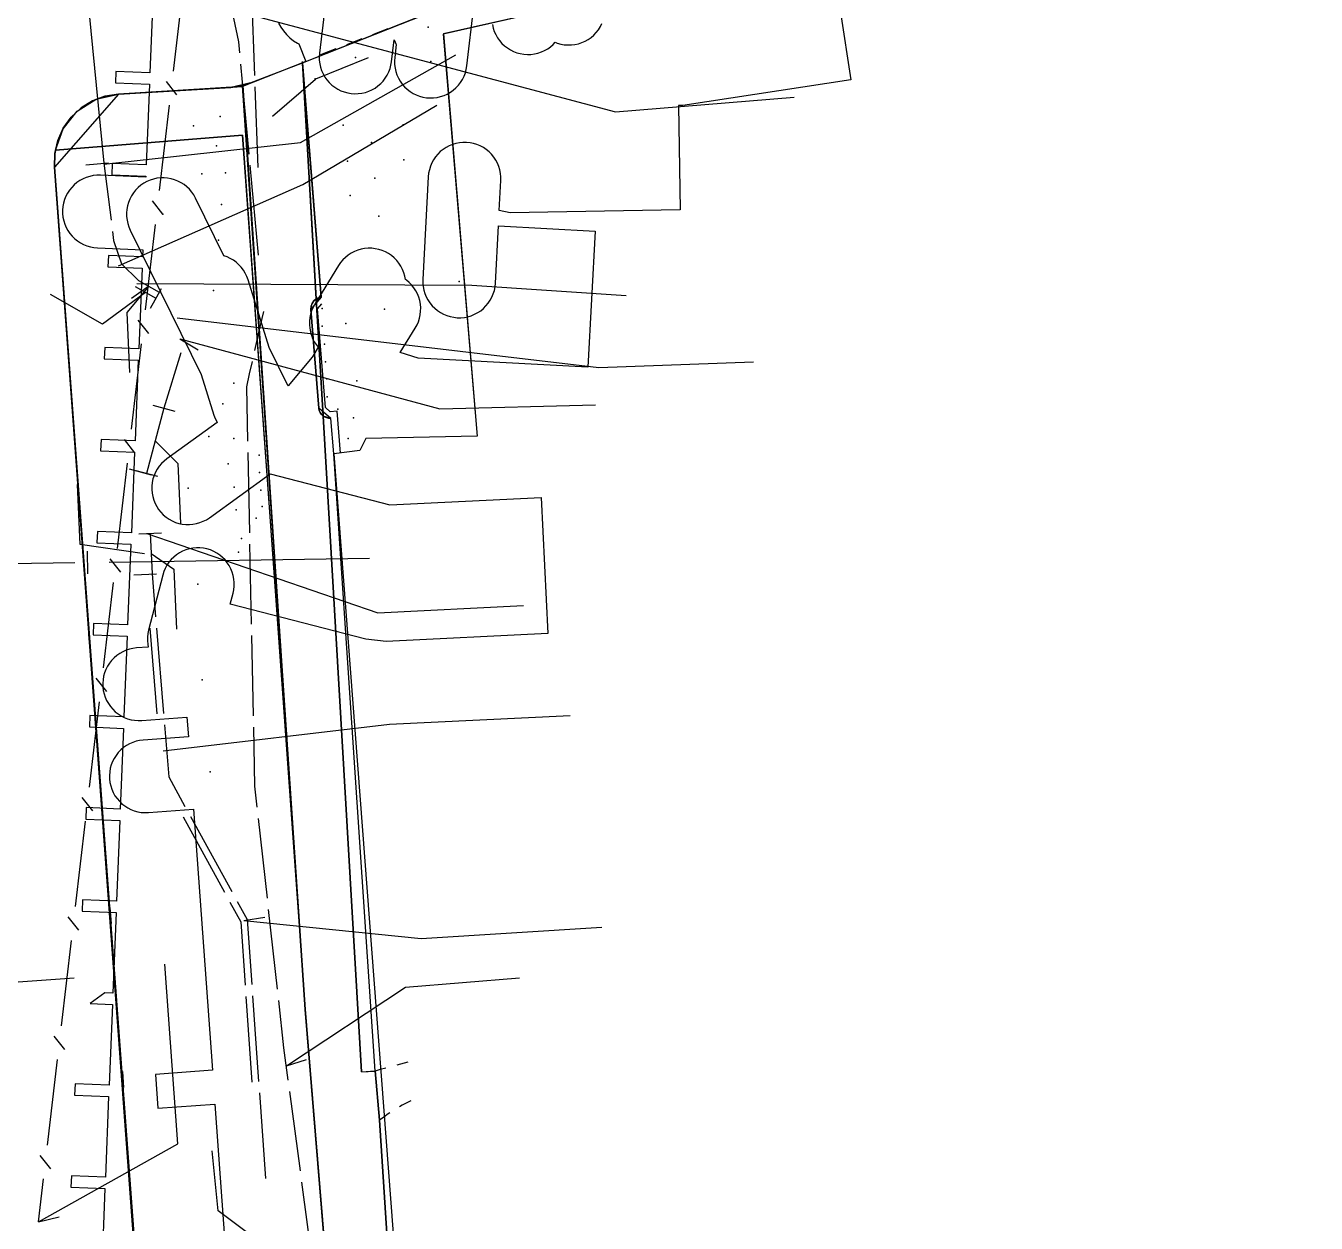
# Model space of a CAD drawing. Header units: metres. Extents: x -3903 to -3714, y 4981 to 6033.
# Drawn here: x -3828.3 to -3771.5, y 5657.2 to 5709.9 of the extents above; entities that cross this region are included whole.
import ezdxf

# ---------------------------------------------------------------- set-up
doc = ezdxf.new("R2010")
doc.units = ezdxf.units.M
for name, color, linetype in [('BOUNDARY', 7, 'Continuous'), ('BUSH', 7, 'Continuous'), ('CURB', 7, 'Continuous'), ('ELECTR_CABLE', 7, 'Continuous'), ('ELECTR_CABLE_COMM', 7, 'Continuous'), ('GAS', 7, 'Continuous'), ('GRASS', 7, 'Continuous'), ('GROUND', 7, 'Continuous'), ('LAMP', 7, 'Continuous'), ('OVERHEAD_POWER_LINE', 7, 'Continuous'), ('ROAD', 7, 'Continuous'), ('SEWER', 7, 'Continuous'), ('SIDEWALK_PATH', 7, 'Continuous'), ('TREE', 7, 'Continuous'), ('WATER_PIPELINE', 7, 'Continuous')]:
    doc.layers.add(name, color=color, linetype=linetype)

msp = doc.modelspace()

# ---------------------------------------------------------------- linework, layer by layer
at = {"layer": 'BOUNDARY'}
msp.add_lwpolyline([(-3792.983, 5713.351), (-3809.906, 5709.514), (-3808.414, 5691.802), (-3813.32, 5691.706), (-3813.582, 5691.176), (-3814.729, 5691.03), (-3806.495, 5582.839), (-3805.929, 5582.896), (-3784.485, 5585.725), (-3777.945, 5587.9), (-3774.14, 5581.184), (-3776.967, 5580.092), (-3778.803, 5551.964), (-3779.525, 5544.441), (-3783.174, 5523.94), (-3775.867, 5517.051), (-3778.199, 5514.341), (-3780.947, 5516.612), (-3784.195, 5519.64), (-3793.048, 5482.153), (-3793.138, 5481.058), (-3771.63, 5482.111), (-3771.468, 5478.336)], dxfattribs=at)
at = {"layer": 'BUSH'}
for p in [(-3819.732, 5705.881), (-3820.914, 5705.468), (-3814.316, 5705.499), (-3811.672, 5705.519), (-3813.069, 5704.741), (-3819.896, 5704.593), (-3814.126, 5703.913), (-3811.642, 5703.973), (-3820.537, 5703.363), (-3819.5, 5703.401), (-3812.919, 5703.165), (-3814.006, 5702.408), (-3819.675, 5702.012), (-3812.74, 5701.5), (-3819.804, 5700.436), (-3815.235, 5697.435), (-3815.24, 5696.644), (-3815.14, 5695.861), (-3815.094, 5695.077), (-3819.134, 5694.144), (-3815.034, 5694.332), (-3813.718, 5694.247), (-3815.014, 5693.535), (-3819.618, 5693.227), (-3814.549, 5692.99), (-3813.861, 5692.614), (-3820.225, 5691.789), (-3819.134, 5691.7), (-3814.095, 5691.7), (-3818.015, 5690.974), (-3819.386, 5690.583), (-3817.994, 5690.214), (-3819.114, 5689.559), (-3817.942, 5689.434), (-3817.89, 5688.717), (-3819.033, 5688.56), (-3818.144, 5688.192), (-3818.792, 5687.308), (-3818.923, 5686.7)]:
    msp.add_point(p, dxfattribs=at)
at = {"layer": 'CURB'}
for points in [[(-3813.013, 5709.499), (-3812.333, 5709.76)], [(-3814.159, 5709.058), (-3813.479, 5709.319)], [(-3815.305, 5708.618), (-3814.626, 5708.879)], [(-3816.108, 5708.25), (-3818.27, 5707.397), (-3819.257, 5707.166), (-3824.215, 5706.87), (-3827.027, 5703.653), (-3818.368, 5587.221), (-3811.746, 5581.7), (-3804.99, 5582.43), (-3783.648, 5585.246), (-3778.129, 5587.115), (-3777.655, 5587.388)], [(-3814.729, 5691.03), (-3814.854, 5692.587), (-3814.864, 5692.586), (-3815.392, 5693.045), (-3815.739, 5697.387), (-3815.273, 5697.926), (-3815.281, 5697.926), (-3816.112, 5708.308)], [(-3818.743, 5707.197), (-3815.997, 5666.56), (-3811.335, 5609.998), (-3812.239, 5608.92), (-3815.422, 5608.624), (-3816.511, 5609.532), (-3816.518, 5609.621), (-3817.571, 5610.533), (-3820.088, 5610.389)], [(-3814.43, 5691.054), (-3814.578, 5692.903), (-3814.882, 5692.886), (-3815.093, 5693.069), (-3815.44, 5697.411), (-3815.254, 5697.627)], [(-3825.532, 5683.082), (-3825.477, 5682.377)], [(-3824.592, 5671.055), (-3824.537, 5670.35)], [(-3824.037, 5663.838), (-3823.988, 5663.133)], [(-3812.433, 5663.984), (-3812.682, 5663.917), (-3812.913, 5663.855)], [(-3811.469, 5664.242), (-3811.95, 5664.113)], [(-3812.265, 5662.018), (-3812.337, 5661.97), (-3812.53, 5661.83), (-3812.717, 5661.684)], [(-3811.34, 5662.537), (-3811.509, 5662.457), (-3811.723, 5662.347), (-3811.84, 5662.281)]]:
    msp.add_lwpolyline(points, dxfattribs=at)
at = {"layer": 'ELECTR_CABLE'}
for points in [[(-3825.76, 5713.1), (-3824.85, 5703.83)], [(-3818.866, 5708.685), (-3818.911, 5709.172), (-3819.409, 5711.555), (-3819.709, 5712.561)], [(-3825.838, 5712.348), (-3802.325, 5706.084), (-3794.45, 5706.727)], [(-3818.207, 5707.691), (-3818.342, 5711.247)], [(-3824.849, 5703.781), (-3816.199, 5704.732), (-3809.351, 5708.6)], [(-3818.454, 5704.231), (-3818.82, 5708.187)], [(-3818.054, 5703.635), (-3818.188, 5707.191)], [(-3824.211, 5699.307), (-3816.09, 5702.892), (-3810.187, 5706.382)], [(-3825.648, 5703.751), (-3824.652, 5703.849)], [(-3824.85, 5703.83), (-3824.54, 5701.314)], [(-3818.043, 5699.777), (-3818.408, 5703.733)], [(-3824.479, 5700.818), (-3824.43, 5700.42), (-3824.08, 5699.39), (-3823.33, 5698.66)], [(-3822.875, 5698.405), (-3823.84, 5697.246), (-3823.722, 5694.604)], [(-3822.875, 5698.405), (-3823.643, 5697.873)], [(-3823.48, 5698.4), (-3822.56, 5697.88)], [(-3823.407, 5698.524), (-3808.649, 5698.463), (-3801.849, 5698.008)], [(-3823.33, 5698.66), (-3822.42, 5698.15)], [(-3823.02, 5698.14), (-3824.908, 5696.738), (-3827.21, 5698.04)], [(-3822.806, 5697.445), (-3822.314, 5698.315)], [(-3818.204, 5695.579), (-3818.023, 5696.379), (-3817.814, 5697.301)], [(-3821.631, 5697.017), (-3803.055, 5694.838), (-3796.244, 5695.081)], [(-3821.504, 5696.087), (-3810.059, 5693.005), (-3803.204, 5693.181)], [(-3821.504, 5696.087), (-3820.7, 5695.612)], [(-3821.467, 5695.476), (-3822.21, 5693.04)], [(-3818.517, 5691.588), (-3818.566, 5693.982), (-3818.435, 5694.558), (-3818.314, 5695.091)], [(-3822.21, 5693.04), (-3822.97, 5690.17)], [(-3822.693, 5693.168), (-3821.727, 5692.912)], [(-3822.59, 5691.605), (-3821.591, 5690.607), (-3821.473, 5687.965)], [(-3818.433, 5687.557), (-3818.506, 5691.088)], [(-3823.743, 5690.368), (-3822.777, 5690.112)], [(-3823.453, 5690.298), (-3822.487, 5690.042)], [(-3823.07, 5686.625), (-3825.904, 5687.043), (-3826.022, 5689.685)], [(-3823.31, 5687.508), (-3822.31, 5687.552)], [(-3822.959, 5687.523), (-3812.796, 5684.025), (-3806.38, 5684.356)], [(-3822.81, 5687.53), (-3822.73, 5685.74)], [(-3818.35, 5683.526), (-3818.423, 5687.057)], [(-3822.77, 5686.635), (-3821.773, 5685.95), (-3821.655, 5683.308)], [(-3823.53, 5685.708), (-3822.53, 5685.752)], [(-3822.73, 5685.74), (-3822.576, 5683.857)], [(-3822.834, 5683.347), (-3822.525, 5679.578)], [(-3822.535, 5683.358), (-3822.227, 5679.592)], [(-3818.267, 5679.495), (-3818.34, 5683.026)], [(-3822.242, 5677.949), (-3812.282, 5679.13), (-3804.32, 5679.512)], [(-3822.187, 5679.094), (-3822, 5676.81), (-3821.283, 5675.507)], [(-3818.101, 5675.469), (-3818.203, 5676.39), (-3818.257, 5678.995)], [(-3821.042, 5675.068), (-3819.221, 5671.757)], [(-3821.367, 5675.043), (-3819.545, 5671.729)], [(-3817.655, 5671.462), (-3818.045, 5674.972)], [(-3819.304, 5671.291), (-3818.83, 5670.43), (-3818.635, 5667.638)], [(-3818.98, 5671.319), (-3818.54, 5670.52), (-3818.339, 5667.66)], [(-3818.686, 5670.477), (-3817.766, 5670.635)], [(-3817.209, 5667.455), (-3817.6, 5670.965)], [(-3818.686, 5670.477), (-3810.881, 5669.687), (-3802.925, 5670.186)], [(-3816.817, 5664.081), (-3811.57, 5667.545), (-3806.548, 5667.952)], [(-3818.6, 5667.139), (-3818.336, 5663.366)], [(-3818.304, 5667.162), (-3818.038, 5663.392)], [(-3816.733, 5663.452), (-3816.923, 5664.879), (-3817.154, 5666.958)], [(-3816.817, 5664.081), (-3815.928, 5664.368)], [(-3818.003, 5662.893), (-3817.738, 5659.124)], [(-3816.201, 5659.455), (-3816.667, 5662.956)], [(-3817.82, 5656.205), (-3819.82, 5657.705), (-3820.081, 5660.337)], [(-3815.669, 5655.458), (-3816.135, 5658.959)]]:
    msp.add_lwpolyline(points, dxfattribs=at)
at = {"layer": 'ELECTR_CABLE_COMM'}
for points in [[(-3821.784, 5707.875), (-3821.342, 5711.639)], [(-3821.639, 5706.836), (-3822.103, 5707.424)], [(-3822.4, 5702.621), (-3821.958, 5706.385)], [(-3822.255, 5701.582), (-3822.72, 5702.171)], [(-3823.017, 5697.368), (-3822.575, 5701.132)], [(-3822.872, 5696.329), (-3823.337, 5696.917)], [(-3823.634, 5692.114), (-3823.192, 5695.878)], [(-3823.489, 5691.075), (-3823.953, 5691.663)], [(-3824.25, 5686.86), (-3823.809, 5690.624)], [(-3824.106, 5685.821), (-3824.57, 5686.409)], [(-3824.867, 5681.607), (-3824.425, 5685.37)], [(-3824.722, 5680.568), (-3825.187, 5681.156)], [(-3825.484, 5676.353), (-3825.042, 5680.117)], [(-3825.339, 5675.314), (-3825.804, 5675.902)], [(-3826.101, 5671.099), (-3825.659, 5674.863)], [(-3825.956, 5670.06), (-3826.42, 5670.648)], [(-3826.717, 5665.845), (-3826.276, 5669.609)], [(-3827.73, 5657.22), (-3821.592, 5660.642), (-3822.164, 5668.563)], [(-3826.573, 5664.806), (-3827.037, 5665.395)], [(-3827.334, 5660.592), (-3826.892, 5664.356)], [(-3827.189, 5659.553), (-3827.654, 5660.141)], [(-3827.73, 5657.22), (-3827.509, 5659.102)], [(-3827.73, 5657.22), (-3826.822, 5657.44)]]:
    msp.add_lwpolyline(points, dxfattribs=at)
at = {"layer": 'GAS'}
msp.add_lwpolyline([(-3822.684, 5711.361), (-3822.827, 5707.808), (-3824.326, 5707.869), (-3824.346, 5707.369), (-3822.847, 5707.309), (-3822.99, 5703.756), (-3824.489, 5703.816), (-3824.509, 5703.317), (-3823.01, 5703.256), (-3823.011, 5703.215), (-3825.01, 5703.296), (-3825.167, 5703.294), (-3825.323, 5703.278), (-3825.477, 5703.246), (-3825.627, 5703.199), (-3825.771, 5703.138), (-3825.909, 5703.062), (-3826.039, 5702.974), (-3826.159, 5702.873), (-3826.269, 5702.761), (-3826.368, 5702.639), (-3826.454, 5702.508), (-3826.527, 5702.369), (-3826.586, 5702.223), (-3826.63, 5702.073), (-3826.659, 5701.918), (-3826.673, 5701.762), (-3826.672, 5701.605), (-3826.655, 5701.449), (-3826.623, 5701.295), (-3826.576, 5701.145), (-3826.515, 5701.001), (-3826.44, 5700.863), (-3826.352, 5700.733), (-3826.251, 5700.612), (-3826.139, 5700.502), (-3826.017, 5700.404), (-3825.885, 5700.318), (-3825.746, 5700.245), (-3825.601, 5700.186), (-3825.45, 5700.142), (-3825.296, 5700.112), (-3825.139, 5700.098), (-3823.141, 5700.017), (-3823.154, 5699.704), (-3824.652, 5699.764), (-3824.673, 5699.265), (-3823.174, 5699.204), (-3823.317, 5695.652), (-3824.816, 5695.712), (-3824.836, 5695.212), (-3823.337, 5695.152), (-3823.48, 5691.599), (-3824.979, 5691.66), (-3824.999, 5691.16), (-3823.5, 5691.1), (-3823.644, 5687.547), (-3825.142, 5687.607), (-3825.162, 5687.128), (-3825.163, 5687.108), (-3823.664, 5687.047), (-3823.807, 5683.495), (-3825.306, 5683.555), (-3825.326, 5683.056), (-3823.827, 5682.995), (-3823.97, 5679.443), (-3825.469, 5679.503), (-3825.489, 5679.014), (-3825.489, 5679.003), (-3823.99, 5678.943), (-3824.134, 5675.39), (-3825.632, 5675.451), (-3825.653, 5674.951), (-3824.154, 5674.891), (-3824.297, 5671.338), (-3825.796, 5671.398), (-3825.816, 5670.899), (-3824.317, 5670.838), (-3824.46, 5667.286), (-3824.813, 5667.3), (-3825.453, 5666.825), (-3824.48, 5666.786), (-3824.624, 5663.234), (-3826.122, 5663.294), (-3826.143, 5662.794), (-3824.644, 5662.734), (-3824.787, 5659.181), (-3826.286, 5659.242), (-3826.306, 5658.742), (-3824.807, 5658.682), (-3824.95, 5655.129)], dxfattribs=at)
at = {"layer": 'GRASS'}
for points in [[(-3809.988, 5710.531), (-3793.197, 5714.31), (-3792.977, 5713.334), (-3809.903, 5709.529), (-3808.414, 5691.802), (-3813.32, 5691.706), (-3813.582, 5691.176), (-3814.729, 5691.03), (-3814.854, 5692.587), (-3815.199, 5692.69), (-3815.506, 5697.851), (-3815.281, 5697.926), (-3816.108, 5708.25), (-3810.748, 5710.364)], [(-3826.99, 5704.394), (-3826.65, 5705.346), (-3826.032, 5706.114), (-3825.2, 5706.64), (-3824.215, 5706.87), (-3819.257, 5707.166), (-3818.733, 5707.245), (-3816.554, 5674.708), (-3818.75, 5705.06)], [(-3818.75, 5705.06), (-3816.01, 5666.76), (-3811.334, 5609.847), (-3811.357, 5609.691), (-3811.404, 5609.542), (-3811.474, 5609.402), (-3811.565, 5609.273), (-3815.18, 5609.031), (-3816.267, 5608.961), (-3816.371, 5609.108), (-3816.449, 5609.269), (-3816.498, 5609.442), (-3816.518, 5609.621), (-3816.615, 5609.971), (-3816.823, 5610.256), (-3817.117, 5610.452), (-3817.471, 5610.533), (-3820.088, 5610.389), (-3821.398, 5627.229), (-3827.027, 5703.653), (-3826.99, 5704.394)], [(-3815.199, 5692.69), (-3815.275, 5692.762), (-3815.333, 5692.847), (-3815.373, 5692.943), (-3815.392, 5693.045), (-3815.739, 5697.387), (-3815.731, 5697.526), (-3815.687, 5697.654), (-3815.609, 5697.766), (-3815.502, 5697.854)]]:
    msp.add_lwpolyline(points, close=True, dxfattribs=at)
at = {"layer": 'GROUND'}
for points in [[(-3792.983, 5713.351), (-3809.906, 5709.514), (-3808.414, 5691.802), (-3813.32, 5691.706), (-3813.582, 5691.176), (-3814.729, 5691.03), (-3814.854, 5692.587), (-3814.954, 5692.589), (-3815.041, 5692.608), (-3815.123, 5692.641), (-3815.199, 5692.69), (-3813.512, 5663.815), (-3815.199, 5692.69), (-3815.275, 5692.762), (-3815.333, 5692.847), (-3815.373, 5692.943), (-3815.392, 5693.045), (-3815.739, 5697.387), (-3815.731, 5697.526), (-3815.687, 5697.654), (-3815.609, 5697.766), (-3815.502, 5697.854), (-3815.769, 5702.443), (-3815.501, 5697.854), (-3815.449, 5697.882), (-3815.395, 5697.903), (-3815.339, 5697.917), (-3815.281, 5697.926), (-3816.105, 5708.207), (-3816.107, 5708.243), (-3810.779, 5710.357)], [(-3820.047, 5609.797), (-3827.027, 5703.653), (-3827.012, 5704.249), (-3826.881, 5704.825), (-3826.64, 5705.364), (-3826.294, 5705.85), (-3825.859, 5706.257), (-3825.357, 5706.568), (-3824.804, 5706.775), (-3824.215, 5706.87), (-3818.75, 5707.197), (-3815.997, 5666.56), (-3811.329, 5609.929)]]:
    msp.add_lwpolyline(points, dxfattribs=at)
msp.add_lwpolyline([(-3806.495, 5582.839), (-3808.354, 5601.413), (-3809.07, 5615.47), (-3811.75, 5646.74), (-3812.717, 5661.684), (-3812.905, 5663.856), (-3812.913, 5663.855), (-3814.729, 5691.03)], close=True, dxfattribs=at)
at = {"layer": 'LAMP'}
msp.add_point((-3815.546, 5707.534), dxfattribs=at)
at = {"layer": 'OVERHEAD_POWER_LINE'}
for points in [[(-3813.222, 5708.468), (-3815.541, 5707.533)], [(-3817.432, 5705.898), (-3815.541, 5707.533)]]:
    msp.add_lwpolyline(points, dxfattribs=at)
at = {"layer": 'ROAD'}
msp.add_lwpolyline([(-3817.157, 5709.998), (-3817.058, 5709.818), (-3816.941, 5709.648), (-3816.808, 5709.49), (-3816.66, 5709.346), (-3816.499, 5709.218), (-3816.326, 5709.106), (-3816.268, 5709.075), (-3815.961, 5708.301), (-3818.743, 5707.198), (-3818.744, 5707.197), (-3824.214, 5706.87), (-3824.215, 5706.87), (-3824.803, 5706.775), (-3824.805, 5706.775), (-3825.356, 5706.569), (-3825.358, 5706.568), (-3825.858, 5706.258), (-3825.86, 5706.257), (-3826.294, 5705.85), (-3826.295, 5705.849), (-3826.64, 5705.365), (-3826.641, 5705.363), (-3826.881, 5704.826), (-3826.882, 5704.824), (-3827.012, 5704.25), (-3827.012, 5704.248), (-3827.027, 5703.653), (-3827.027, 5703.652), (-3818.355, 5587.043)], dxfattribs=at)
at = {"layer": 'SEWER'}
for points in [[(-3814.717, 5714.119), (-3815.363, 5708.672), (-3815.373, 5708.516), (-3815.369, 5708.359), (-3815.349, 5708.203), (-3815.314, 5708.05), (-3815.264, 5707.901), (-3815.2, 5707.758), (-3815.122, 5707.621), (-3815.031, 5707.494), (-3814.927, 5707.375), (-3814.813, 5707.267), (-3814.689, 5707.171), (-3814.556, 5707.088), (-3814.415, 5707.018), (-3814.269, 5706.962), (-3814.117, 5706.921), (-3813.962, 5706.895), (-3813.806, 5706.884), (-3813.649, 5706.889), (-3813.493, 5706.909), (-3813.34, 5706.944), (-3813.191, 5706.994), (-3813.048, 5707.058), (-3812.911, 5707.136), (-3812.784, 5707.227), (-3812.665, 5707.33), (-3812.557, 5707.444), (-3812.461, 5707.569), (-3812.378, 5707.702), (-3812.308, 5707.842), (-3812.252, 5707.989), (-3812.211, 5708.14), (-3812.185, 5708.295), (-3812.071, 5709.258), (-3812.061, 5709.229), (-3811.997, 5709.086), (-3811.979, 5709.055), (-3812.047, 5708.486), (-3812.057, 5708.33), (-3812.053, 5708.173), (-3812.033, 5708.017), (-3811.998, 5707.864), (-3811.948, 5707.715), (-3811.884, 5707.572), (-3811.806, 5707.435), (-3811.715, 5707.308), (-3811.611, 5707.189), (-3811.497, 5707.081), (-3811.373, 5706.985), (-3811.24, 5706.902), (-3811.099, 5706.832), (-3810.953, 5706.776), (-3810.801, 5706.735), (-3810.646, 5706.709), (-3810.49, 5706.698), (-3810.333, 5706.703), (-3810.177, 5706.723), (-3810.024, 5706.758), (-3809.875, 5706.808), (-3809.732, 5706.872), (-3809.595, 5706.95), (-3809.468, 5707.041), (-3809.349, 5707.144), (-3809.241, 5707.258), (-3809.145, 5707.383), (-3809.062, 5707.516), (-3808.992, 5707.656), (-3808.936, 5707.803), (-3808.895, 5707.954), (-3808.869, 5708.109), (-3808.247, 5713.351)], [(-3792.877, 5713.434), (-3791.965, 5707.503), (-3799.362, 5706.365), (-3799.551, 5706.362), (-3799.475, 5701.769), (-3806.958, 5701.646), (-3807.442, 5701.741), (-3807.372, 5703.062), (-3807.372, 5703.219), (-3807.387, 5703.376), (-3807.417, 5703.53), (-3807.462, 5703.68), (-3807.521, 5703.825), (-3807.595, 5703.964), (-3807.682, 5704.095), (-3807.781, 5704.217), (-3807.892, 5704.328), (-3808.013, 5704.428), (-3808.143, 5704.516), (-3808.281, 5704.59), (-3808.426, 5704.651), (-3808.576, 5704.697), (-3808.73, 5704.728), (-3808.886, 5704.744), (-3809.043, 5704.745), (-3809.199, 5704.73), (-3809.353, 5704.7), (-3809.504, 5704.655), (-3809.649, 5704.595), (-3809.788, 5704.522), (-3809.919, 5704.435), (-3810.041, 5704.336), (-3810.152, 5704.225), (-3810.252, 5704.104), (-3810.34, 5703.974), (-3810.414, 5703.836), (-3810.475, 5703.691), (-3810.521, 5703.541), (-3810.552, 5703.387), (-3810.568, 5703.231), (-3810.807, 5698.706), (-3810.807, 5698.549), (-3810.792, 5698.393), (-3810.762, 5698.239), (-3810.717, 5698.088), (-3810.658, 5697.943), (-3810.584, 5697.804), (-3810.497, 5697.673), (-3810.398, 5697.552), (-3810.287, 5697.44), (-3810.166, 5697.34), (-3810.036, 5697.252), (-3809.898, 5697.178), (-3809.753, 5697.117), (-3809.603, 5697.071), (-3809.449, 5697.04), (-3809.293, 5697.024), (-3809.136, 5697.023), (-3808.98, 5697.038), (-3808.826, 5697.068), (-3808.675, 5697.113), (-3808.53, 5697.173), (-3808.391, 5697.246), (-3808.26, 5697.333), (-3808.139, 5697.432), (-3808.027, 5697.543), (-3807.927, 5697.664), (-3807.839, 5697.794), (-3807.765, 5697.933), (-3807.704, 5698.077), (-3807.658, 5698.227), (-3807.627, 5698.381), (-3807.611, 5698.538), (-3807.478, 5701.065), (-3803.225, 5700.841), (-3803.54, 5694.849), (-3811.007, 5695.242), (-3811.802, 5695.49), (-3811.139, 5696.567), (-3811.064, 5696.705), (-3811.002, 5696.849), (-3810.954, 5696.999), (-3810.922, 5697.152), (-3810.905, 5697.308), (-3810.903, 5697.465), (-3810.916, 5697.622), (-3810.945, 5697.776), (-3810.989, 5697.927), (-3811.047, 5698.073), (-3811.12, 5698.212), (-3811.206, 5698.344), (-3811.304, 5698.466), (-3811.413, 5698.579), (-3811.534, 5698.68), (-3811.57, 5698.704), (-3811.598, 5698.854), (-3811.642, 5699.004), (-3811.7, 5699.15), (-3811.772, 5699.289), (-3811.858, 5699.421), (-3811.956, 5699.544), (-3812.066, 5699.656), (-3812.186, 5699.757), (-3812.316, 5699.846), (-3812.453, 5699.921), (-3812.598, 5699.983), (-3812.747, 5700.03), (-3812.901, 5700.063), (-3813.057, 5700.08), (-3813.214, 5700.082), (-3813.37, 5700.068), (-3813.525, 5700.04), (-3813.676, 5699.996), (-3813.821, 5699.937), (-3813.961, 5699.865), (-3814.092, 5699.779), (-3814.215, 5699.681), (-3814.327, 5699.571), (-3814.428, 5699.451), (-3814.517, 5699.322), (-3815.568, 5697.613), (-3815.644, 5697.476), (-3815.706, 5697.332), (-3815.753, 5697.182), (-3815.786, 5697.028), (-3815.803, 5696.872), (-3815.805, 5696.715), (-3815.791, 5696.559), (-3815.762, 5696.404), (-3815.718, 5696.254), (-3815.66, 5696.108), (-3815.588, 5695.968), (-3815.502, 5695.837), (-3815.414, 5695.727), (-3815.659, 5695.328), (-3815.679, 5695.293), (-3816.745, 5694.017), (-3816.753, 5694.034), (-3817.581, 5695.715), (-3818.503, 5698.693), (-3818.557, 5698.841), (-3818.625, 5698.982), (-3818.707, 5699.116), (-3818.801, 5699.242), (-3818.907, 5699.358), (-3819.024, 5699.463), (-3819.151, 5699.555), (-3819.286, 5699.635), (-3819.428, 5699.702), (-3819.57, 5699.751), (-3820.821, 5702.29), (-3820.897, 5702.427), (-3820.986, 5702.556), (-3821.088, 5702.676), (-3821.2, 5702.785), (-3821.323, 5702.883), (-3821.455, 5702.968), (-3821.595, 5703.04), (-3821.741, 5703.098), (-3821.892, 5703.141), (-3822.046, 5703.169), (-3822.203, 5703.182), (-3822.36, 5703.179), (-3822.516, 5703.161), (-3822.669, 5703.128), (-3822.819, 5703.08), (-3822.963, 5703.018), (-3823.1, 5702.942), (-3823.229, 5702.852), (-3823.349, 5702.751), (-3823.458, 5702.638), (-3823.556, 5702.515), (-3823.641, 5702.383), (-3823.713, 5702.244), (-3823.771, 5702.098), (-3823.814, 5701.947), (-3823.842, 5701.792), (-3823.855, 5701.636), (-3823.852, 5701.479), (-3823.834, 5701.323), (-3823.801, 5701.169), (-3823.753, 5701.02), (-3823.691, 5700.876), (-3820.563, 5694.527), (-3820.008, 5692.737), (-3819.955, 5692.589), (-3819.887, 5692.448), (-3819.864, 5692.411), (-3822.082, 5690.81), (-3822.205, 5690.712), (-3822.317, 5690.603), (-3822.418, 5690.483), (-3822.507, 5690.353), (-3822.583, 5690.216), (-3822.645, 5690.071), (-3822.693, 5689.922), (-3822.725, 5689.768), (-3822.743, 5689.612), (-3822.745, 5689.455), (-3822.731, 5689.299), (-3822.703, 5689.144), (-3822.659, 5688.993), (-3822.601, 5688.848), (-3822.529, 5688.708), (-3822.443, 5688.577), (-3822.345, 5688.454), (-3822.236, 5688.341), (-3822.116, 5688.24), (-3821.986, 5688.151), (-3821.849, 5688.075), (-3821.704, 5688.013), (-3821.555, 5687.966), (-3821.401, 5687.933), (-3821.245, 5687.916), (-3821.088, 5687.914), (-3820.932, 5687.927), (-3820.777, 5687.956), (-3820.626, 5687.999), (-3820.481, 5688.058), (-3820.341, 5688.13), (-3820.21, 5688.215), (-3817.53, 5690.149), (-3812.264, 5688.788), (-3805.598, 5689.113), (-3805.306, 5683.12), (-3812.427, 5682.773), (-3813.323, 5682.865), (-3819.29, 5684.406), (-3819.165, 5684.894), (-3819.133, 5685.047), (-3819.116, 5685.204), (-3819.115, 5685.361), (-3819.129, 5685.517), (-3819.159, 5685.671), (-3819.203, 5685.822), (-3819.262, 5685.967), (-3819.335, 5686.106), (-3819.422, 5686.237), (-3819.52, 5686.36), (-3819.631, 5686.471), (-3819.751, 5686.572), (-3819.881, 5686.66), (-3820.019, 5686.735), (-3820.164, 5686.796), (-3820.314, 5686.843), (-3820.467, 5686.875), (-3820.624, 5686.891), (-3820.781, 5686.892), (-3820.937, 5686.878), (-3821.091, 5686.849), (-3821.242, 5686.804), (-3821.387, 5686.745), (-3821.526, 5686.672), (-3821.657, 5686.586), (-3821.78, 5686.487), (-3821.891, 5686.377), (-3821.992, 5686.256), (-3822.08, 5686.126), (-3822.155, 5685.988), (-3822.216, 5685.844), (-3822.263, 5685.694), (-3822.889, 5683.27), (-3822.921, 5683.116), (-3822.937, 5682.96), (-3822.938, 5682.803), (-3822.924, 5682.647), (-3822.9, 5682.519), (-3823.419, 5682.482), (-3823.575, 5682.463), (-3823.728, 5682.429), (-3823.877, 5682.38), (-3824.021, 5682.316), (-3824.158, 5682.239), (-3824.286, 5682.149), (-3824.405, 5682.046), (-3824.514, 5681.933), (-3824.611, 5681.809), (-3824.695, 5681.677), (-3824.766, 5681.537), (-3824.822, 5681.39), (-3824.865, 5681.239), (-3824.892, 5681.084), (-3824.904, 5680.928), (-3824.9, 5680.771), (-3824.881, 5680.615), (-3824.847, 5680.462), (-3824.798, 5680.312), (-3824.734, 5680.169), (-3824.657, 5680.032), (-3824.567, 5679.903), (-3824.465, 5679.784), (-3824.351, 5679.676), (-3824.227, 5679.579), (-3824.095, 5679.495), (-3823.955, 5679.424), (-3823.808, 5679.367), (-3823.657, 5679.325), (-3823.502, 5679.298), (-3823.346, 5679.286), (-3823.189, 5679.29), (-3821.194, 5679.434), (-3821.132, 5678.571), (-3823.127, 5678.427), (-3823.283, 5678.408), (-3823.436, 5678.374), (-3823.585, 5678.325), (-3823.729, 5678.261), (-3823.865, 5678.184), (-3823.994, 5678.094), (-3824.113, 5677.992), (-3824.221, 5677.878), (-3824.318, 5677.754), (-3824.402, 5677.622), (-3824.473, 5677.482), (-3824.53, 5677.335), (-3824.572, 5677.184), (-3824.599, 5677.029), (-3824.611, 5676.873), (-3824.607, 5676.716), (-3824.588, 5676.56), (-3824.554, 5676.407), (-3824.505, 5676.258), (-3824.442, 5676.114), (-3824.365, 5675.977), (-3824.275, 5675.849), (-3824.172, 5675.73), (-3824.059, 5675.621), (-3823.935, 5675.524), (-3823.802, 5675.44), (-3823.662, 5675.369), (-3823.516, 5675.312), (-3823.365, 5675.27), (-3823.21, 5675.243), (-3823.053, 5675.231), (-3822.896, 5675.235), (-3820.902, 5675.379), (-3820.073, 5663.889), (-3822.582, 5663.708), (-3822.474, 5662.212), (-3819.965, 5662.393), (-3818.882, 5647.4)], [(-3807.747, 5709.932), (-3807.712, 5709.779), (-3807.662, 5709.63), (-3807.598, 5709.487), (-3807.52, 5709.35), (-3807.429, 5709.223), (-3807.325, 5709.104), (-3807.211, 5708.996), (-3807.087, 5708.9), (-3806.954, 5708.817), (-3806.813, 5708.747), (-3806.667, 5708.691), (-3806.515, 5708.65), (-3806.36, 5708.624), (-3806.204, 5708.613), (-3806.047, 5708.618), (-3805.891, 5708.638), (-3805.738, 5708.673), (-3805.589, 5708.723), (-3805.446, 5708.787), (-3805.309, 5708.865), (-3805.182, 5708.956), (-3805.063, 5709.059), (-3804.978, 5709.149), (-3804.886, 5709.113), (-3804.735, 5709.071), (-3804.581, 5709.043), (-3804.424, 5709.031), (-3804.267, 5709.035), (-3804.111, 5709.053), (-3803.958, 5709.087), (-3803.809, 5709.136), (-3803.665, 5709.199), (-3803.528, 5709.276), (-3803.399, 5709.366), (-3803.28, 5709.468), (-3803.172, 5709.582), (-3803.075, 5709.705), (-3802.99, 5709.838), (-3802.919, 5709.978)]]:
    msp.add_lwpolyline(points, dxfattribs=at)
at = {"layer": 'SIDEWALK_PATH'}
msp.add_lwpolyline([(-3811.276, 5609.286), (-3815.997, 5666.56), (-3818.753, 5707.24), (-3816.108, 5708.25), (-3815.502, 5697.854), (-3815.609, 5697.766), (-3815.687, 5697.654), (-3815.731, 5697.526), (-3815.739, 5697.387), (-3815.392, 5693.045), (-3815.373, 5692.943), (-3815.333, 5692.847), (-3815.275, 5692.762), (-3815.199, 5692.69), (-3813.512, 5663.815), (-3812.905, 5663.856), (-3812.717, 5661.684), (-3811.75, 5646.74)], dxfattribs=at)
for points in [[(-3815.281, 5697.926), (-3815.339, 5697.917), (-3815.395, 5697.903), (-3815.449, 5697.882), (-3815.501, 5697.854), (-3816.108, 5708.25)], [(-3814.854, 5692.587), (-3814.954, 5692.589), (-3815.041, 5692.608), (-3815.123, 5692.641), (-3815.199, 5692.69), (-3813.512, 5663.815), (-3812.913, 5663.855), (-3814.729, 5691.03)]]:
    msp.add_lwpolyline(points, close=True, dxfattribs=at)
at = {"layer": 'TREE'}
for p in [(-3810.571, 5709.812), (-3813.774, 5708.483), (-3810.458, 5708.297), (-3822.255, 5701.582), (-3809.209, 5698.622), (-3820.032, 5698.22), (-3812.502, 5697.406), (-3814.206, 5696.775), (-3821.145, 5689.513), (-3820.714, 5685.294), (-3820.531, 5681.086), (-3820.172, 5677.035)]:
    msp.add_point(p, dxfattribs=at)
at = {"layer": 'WATER_PIPELINE'}
for points in [[(-3825.594, 5686.746), (-3825.579, 5685.749)], [(-3824.628, 5686.263), (-3813.156, 5686.429)], [(-3837.601, 5686.075), (-3826.128, 5686.241)], [(-3843.651, 5672.114), (-3834.608, 5667.35), (-3826.159, 5667.959)]]:
    msp.add_lwpolyline(points, dxfattribs=at)

doc.saveas('drawing.dxf')
